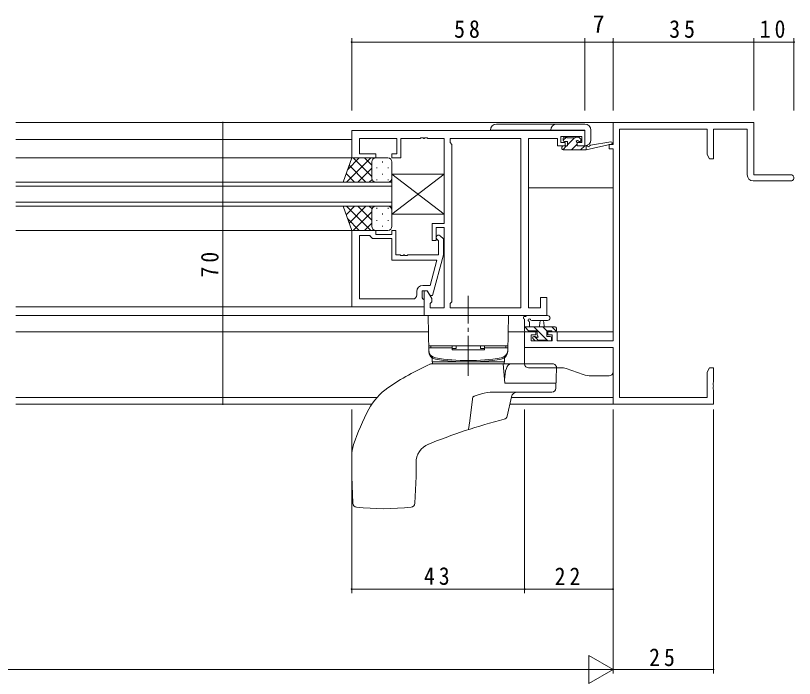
# Model space of a CAD drawing. Units: millimetres on the paper. Extents: x -397 to 397, y -282 to 282.
# Drawn here: x -28.3 to 165.3, y -197.9 to -33.1 of the extents above; entities that cross this region are included whole.
import ezdxf
from ezdxf.enums import TextEntityAlignment as Align

# ---------------------------------------------------------------- set-up
doc = ezdxf.new("R2010")
doc.units = ezdxf.units.MM
doc.linetypes.add('USER2', pattern=[13, 10, -1, 1, -1])
for name, color, linetype, lineweight in [('0-3_YKK_11', 7, 'Continuous', 18), ('0-4_YKK_12', 2, 'Continuous', 18), ('0-5_YKK_13', 4, 'Continuous', 18), ('0-6_YKK_D', 6, 'Continuous', 18)]:
    doc.layers.add(name, color=color, linetype=linetype, lineweight=lineweight)
doc.styles.add('ＭＳ ゴシック', font='')
doc.styles.get('ＭＳ ゴシック').set_extended_font_data('MS Gothic')

msp = doc.modelspace()

# ---------------------------------------------------------------- linework, layer by layer
at = {"layer": '0-3_YKK_11'}
for p, q in [((120.241, -59.7), (120.241, -65.2)), ((155.241, -59.7), (120.241, -59.7)), ((155.241, -72.7), (155.241, -59.7)), ((55.241, -61.7), (55.241, -68.5)), ((113.241, -61.7), (55.241, -61.7)), ((113.241, -65.5), (113.241, -61.7)), ((121.871, -61.33), (143.611, -61.33)), ((121.871, -128.07), (121.871, -61.33)), ((143.611, -61.33), (143.611, -67.609)), ((145.241, -61.33), (153.611, -61.33)), ((145.241, -68.7), (145.241, -61.33)), ((153.611, -61.33), (153.611, -72.7)), ((57.171, -63.63), (66.441, -63.63)), ((57.171, -67.5), (57.171, -63.63)), ((66.441, -63.63), (66.441, -67.5)), ((67.441, -63.63), (72.283, -63.63)), ((67.441, -68.5), (67.441, -63.63)), ((72.283, -63.63), (72.466, -63.51)), ((72.466, -63.51), (73.016, -63.51)), ((73.016, -63.51), (73.199, -63.63)), ((73.199, -63.63), (73.283, -63.63)), ((73.283, -63.63), (73.466, -63.51)), ((73.466, -63.51), (74.016, -63.51)), ((74.016, -63.51), (74.199, -63.63)), ((74.199, -63.63), (78.241, -63.63)), ((78.241, -63.63), (78.241, -84.8)), ((79.741, -63.63), (97.311, -63.63)), ((79.741, -64.7), (79.741, -63.63)), ((97.311, -63.63), (97.311, -105.77)), ((97.311, -63.63), (97.311, -105.77)), ((99.241, -63.63), (106.441, -63.63)), ((99.241, -105.77), (99.241, -63.63)), ((106.441, -63.63), (106.441, -64.43)), ((107.241, -63.2), (112.441, -63.2)), ((107.241, -64.7), (107.241, -63.2)), ((112.441, -63.2), (112.441, -64.7)), ((80.171, -65.13), (79.741, -64.7)), ((80.171, -104.27), (80.171, -65.13)), ((106.441, -64.43), (106.441, -65.5)), ((106.441, -65.5), (108.341, -65.5)), ((108.341, -64.7), (107.241, -64.7)), ((108.341, -65.5), (108.341, -64.7)), ((111.341, -64.7), (111.341, -65.5)), ((112.441, -64.7), (111.341, -64.7)), ((111.341, -65.5), (113.241, -65.5)), ((119.241, -65.2), (119.241, -66.2)), ((120.241, -65.2), (119.241, -65.2)), ((61.241, -67.5), (57.171, -67.5)), ((61.241, -68.5), (61.241, -67.5)), ((65.241, -67.5), (65.241, -68.5)), ((66.441, -67.5), (65.241, -67.5)), ((119.241, -66.2), (120.241, -66.2)), ((120.241, -66.2), (120.241, -113.97)), ((143.611, -67.609), (144.241, -68.7)), ((55.241, -68.5), (61.241, -68.5)), ((65.241, -68.5), (67.441, -68.5)), ((144.241, -68.7), (145.241, -68.7)), ((164.491, -72.7), (155.241, -72.7)), ((155.111, -74.2), (164.491, -74.2)), ((75.241, -84.8), (75.241, -89)), ((78.241, -84.8), (75.241, -84.8)), ((55.241, -86.5), (61.241, -86.5)), ((55.241, -105.5), (55.241, -86.5)), ((61.241, -86.5), (61.241, -87.5)), ((65.241, -86.5), (66.241, -86.5)), ((65.241, -87.5), (65.241, -86.5)), ((66.241, -86.5), (66.241, -92.6)), ((76.241, -85.8), (78.241, -85.8)), ((76.241, -89), (76.241, -85.8)), ((78.241, -85.8), (78.241, -105.77)), ((57.171, -87.8), (57.171, -103.57)), ((59.741, -87.8), (57.171, -87.8)), ((57.171, -87.8), (57.171, -103.57)), ((59.941, -88), (59.741, -87.8)), ((60.441, -88.5), (59.941, -88)), ((65.241, -88.5), (60.441, -88.5)), ((61.241, -87.5), (65.241, -87.5)), ((65.241, -93.9), (65.241, -88.5)), ((75.241, -89), (76.241, -89)), ((76.841, -89.149), (76.417, -88.724)), ((77.265, -87.876), (78.041, -88.651)), ((78.041, -88.651), (78.041, -92.597)), ((76.841, -92.6), (76.841, -89.149)), ((66.241, -92.6), (67.283, -92.6)), ((67.283, -92.6), (67.466, -92.72)), ((67.466, -92.72), (68.016, -92.72)), ((68.016, -92.72), (68.199, -92.6)), ((68.199, -92.6), (68.283, -92.6)), ((68.283, -92.6), (68.466, -92.72)), ((68.466, -92.72), (69.016, -92.72)), ((69.016, -92.72), (69.199, -92.6)), ((69.199, -92.6), (76.841, -92.6)), ((78.041, -92.597), (75.334, -102.7)), ((76.449, -93.9), (65.241, -93.9)), ((74.761, -100.2), (76.449, -93.9)), ((72.941, -100.2), (74.761, -100.2)), ((71.441, -102.57), (71.441, -101.7)), ((72.741, -101.5), (72.741, -103.3)), ((74.041, -101.5), (72.741, -101.5)), ((73.241, -101.5), (73.241, -107.7)), ((74.041, -101.5), (73.241, -101.5)), ((75.171, -103.457), (74.041, -101.5)), ((74.734, -102.7), (74.041, -101.5)), ((57.171, -103.57), (70.441, -103.57)), ((72.741, -103.3), (72.941, -103.5)), ((72.941, -103.5), (73.241, -103.8)), ((73.241, -103.8), (73.241, -105.5)), ((75.334, -102.7), (74.734, -102.7)), ((74.741, -104.7), (75.171, -104.27)), ((75.171, -104.27), (75.171, -103.457)), ((79.741, -104.7), (80.171, -104.27)), ((102.241, -103.2), (102.241, -105.77)), ((103.741, -103.2), (102.241, -103.2)), ((103.741, -107.7), (103.741, -103.2)), ((73.241, -105.5), (55.241, -105.5)), ((74.741, -105.77), (74.741, -104.7)), ((78.241, -105.77), (74.741, -105.77)), ((79.741, -105.77), (79.741, -104.7)), ((97.311, -105.77), (79.741, -105.77)), ((102.241, -105.77), (99.241, -105.77)), ((73.241, -107.7), (103.741, -107.7)), ((98.241, -111.7), (98.241, -115.6)), ((101.041, -111.7), (98.241, -111.7)), ((101.041, -112.5), (101.041, -111.7)), ((104.041, -111.7), (104.041, -112.5)), ((106.341, -111.7), (104.041, -111.7)), ((106.341, -113.97), (106.341, -111.7)), ((99.871, -112.5), (101.041, -112.5)), ((99.871, -113.97), (99.871, -112.5)), ((105.141, -113.97), (99.871, -113.97)), ((104.041, -112.5), (105.141, -112.5)), ((105.141, -112.5), (105.141, -113.97)), ((120.241, -113.97), (106.341, -113.97)), ((98.241, -115.6), (120.241, -115.6)), ((120.241, -115.6), (120.241, -129.7)), ((144.241, -120.7), (143.611, -121.791)), ((143.611, -121.791), (143.611, -128.07)), ((145.241, -120.7), (144.241, -120.7)), ((145.241, -124.242), (145.241, -120.7)), ((145.121, -124.425), (145.241, -124.242)), ((145.121, -124.975), (145.121, -124.425)), ((145.241, -125.158), (145.121, -124.975)), ((145.121, -125.425), (145.241, -125.242)), ((145.121, -125.975), (145.121, -125.425)), ((145.241, -125.242), (145.241, -125.158)), ((145.241, -126.158), (145.121, -125.975)), ((145.241, -129.7), (145.241, -126.158)), ((120.241, -129.7), (145.241, -129.7)), ((143.611, -128.07), (121.871, -128.07))]:
    msp.add_line(p, q, dxfattribs=at)
for centre, radius, start, end in [((155.111, -72.7), 1.5, 180.00001, 269.99999), ((164.491, -73.45), 0.75, 269.99999, 90.00001), ((76.841, -88.3), 0.6, 44.99999, 225.00001), ((72.941, -101.7), 1.5, 90.00001, 179.99999), ((70.441, -102.57), 1, 270.00001, 359.99999)]:
    msp.add_arc(centre, radius, start, end, dxfattribs=at)
at = {"layer": '0-4_YKK_12'}
for p, q in [((-28.259, -59.7), (120.541, -59.7)), ((-28.259, -63.9), (55.241, -63.9)), ((97.311, -63.9), (97.311, -105.47)), ((-28.259, -68.5), (55.741, -68.5)), ((65.242, -74.501), (-28.259, -74.501)), ((-28.259, -75.501), (65.242, -75.501)), ((65.242, -80.501), (65.242, -74.501)), ((99.241, -75.9), (120.241, -75.9)), ((65.242, -79.501), (-28.259, -79.501)), ((-28.259, -80.501), (65.242, -80.501)), ((-28.259, -86.5), (55.241, -86.5)), ((-28.259, -105.5), (55.541, -105.5)), ((-28.259, -107.7), (97.311, -107.7)), ((-28.259, -111.7), (74.311, -111.7)), ((94.171, -111.7), (101.341, -111.7)), ((103.741, -111.7), (120.241, -111.7)), ((119.741, -115.601), (119.741, -115.6)), ((-28.259, -128.07), (61.526, -128.07)), ((-28.259, -129.7), (60.272, -129.7)), ((94.641, -129.7), (120.541, -129.7)), ((94.967, -128.07), (120.241, -128.07))]:
    msp.add_line(p, q, dxfattribs=at)
at = {"layer": '0-5_YKK_13'}
for p, q in [((113.243, -61.58), (89.743, -61.58)), ((91.243, -60.08), (113.243, -60.08)), ((113.243, -65.48), (113.243, -61.58)), ((114.743, -61.58), (114.743, -63.98)), ((108.652, -63.3), (107.843, -64.109)), ((107.843, -64.1), (107.843, -63.6)), ((108.143, -63.3), (108.643, -63.3)), ((108.843, -63.5), (110.843, -63.5)), ((110.697, -63.5), (108.943, -65.254)), ((111.043, -63.3), (111.643, -63.3)), ((111.855, -63.388), (112.355, -63.888)), ((107.543, -66.2), (107.543, -65.8)), ((108.697, -65.5), (107.723, -66.475)), ((107.843, -65.5), (108.943, -65.5)), ((108.943, -64.4), (108.143, -64.4)), ((108.943, -65.5), (108.943, -64.4)), ((111.343, -65.099), (109.943, -66.5)), ((111.343, -64.861), (111.343, -65.5)), ((111.343, -65.5), (113.541, -65.5)), ((112.143, -64.4), (111.804, -64.4)), ((112.43, -64.012), (112.043, -64.4)), ((113.188, -65.5), (112.188, -66.5)), ((113.541, -66.5), (119.807, -65.093)), ((113.541, -65.5), (113.628, -65.486)), ((113.541, -66.5), (113.541, -65.5)), ((114.654, -65.32), (119.693, -64.504)), ((107.843, -66.5), (113.541, -66.5)), ((53.098, -74.501), (55.241, -68.501)), ((59.973, -68.501), (53.973, -74.501)), ((57.144, -68.501), (54.183, -71.461)), ((55.241, -68.501), (61.241, -68.501)), ((60.241, -73.121), (55.621, -68.501)), ((60.241, -70.292), (58.449, -68.501)), ((60.241, -69.501), (60.241, -73.101)), ((64.241, -68.501), (61.241, -68.501)), ((62.877, -69.421), (62.877, -69.621)), ((65.241, -73.501), (65.241, -69.501)), ((58.792, -74.501), (54.597, -70.305)), ((60.241, -71.061), (56.801, -74.501)), ((60.241, -69.901), (60.241, -73.501)), ((61.462, -70.836), (61.462, -71.036)), ((64.292, -70.836), (64.292, -71.036)), ((55.964, -74.501), (53.852, -72.389)), ((62.877, -72.451), (62.877, -72.651)), ((65.241, -72.5), (78.241, -72.5)), ((65.241, -72.5), (65.241, -82.5)), ((65.241, -72.5), (78.241, -82.5)), ((65.241, -82.5), (78.241, -72.5)), ((78.241, -72.5), (78.241, -82.5)), ((61.241, -74.501), (53.098, -74.501)), ((60.298, -73.832), (59.629, -74.501)), ((61.241, -74.501), (64.241, -74.501)), ((61.462, -73.866), (61.462, -74.066)), ((64.292, -73.866), (64.292, -74.066)), ((53.098, -80.501), (61.241, -80.501)), ((53.098, -80.501), (55.241, -86.501)), ((55.964, -80.501), (53.852, -82.612)), ((59.973, -86.501), (53.973, -80.501)), ((58.792, -80.501), (54.597, -84.696)), ((60.241, -83.94), (56.801, -80.501)), ((60.298, -81.169), (59.63, -80.501)), ((61.241, -80.501), (64.241, -80.501)), ((61.462, -81.136), (61.462, -80.936)), ((64.292, -81.136), (64.292, -80.936)), ((60.241, -81.88), (55.621, -86.501)), ((60.241, -85.101), (60.241, -81.501)), ((60.241, -85.501), (60.241, -81.901)), ((62.877, -82.551), (62.877, -82.351)), ((65.241, -81.501), (65.241, -85.501)), ((78.241, -82.5), (65.241, -82.5)), ((57.144, -86.501), (54.183, -83.54)), ((60.241, -84.709), (58.449, -86.501)), ((61.462, -84.166), (61.462, -83.966)), ((64.292, -84.166), (64.292, -83.966)), ((55.241, -86.501), (61.241, -86.501)), ((64.241, -86.501), (61.241, -86.501)), ((62.877, -85.581), (62.877, -85.381)), ((74.241, -107.7), (74.396, -116.593)), ((103.969, -107.7), (98.807, -107.7)), ((98.241, -111.4), (98.241, -108.72)), ((99.441, -109.32), (99.441, -110.5)), ((103.969, -108.9), (100.008, -108.903)), ((101.941, -110.5), (102.043, -109.356)), ((103.141, -110.5), (103.039, -109.356)), ((98.241, -110.5), (105.841, -110.5)), ((99.334, -111.55), (98.284, -110.5)), ((99.141, -111.7), (98.541, -111.7)), ((101.341, -111.5), (99.341, -111.5)), ((103.829, -113.8), (100.529, -110.5)), ((101.341, -112.439), (101.341, -111.5)), ((103.774, -111.5), (102.774, -110.5)), ((103.741, -111.5), (103.741, -112.9)), ((105.041, -111.5), (103.741, -111.5)), ((106.089, -111.569), (105.019, -110.5)), ((105.841, -111.7), (105.241, -111.7)), ((106.141, -110.8), (106.141, -111.4)), ((100.829, -113.912), (100.329, -113.412)), ((100.541, -112.9), (100.88, -112.9)), ((101.751, -113.967), (100.684, -112.9)), ((101.641, -114), (101.041, -114)), ((103.941, -113.8), (101.841, -113.8)), ((103.741, -112.9), (104.641, -112.9)), ((104.641, -114), (104.141, -114)), ((104.941, -113.2), (104.941, -113.7)), ((94.093, -115.2), (74.389, -115.2)), ((74.393, -115.7), (74.393, -116.249)), ((74.393, -115.7), (80.241, -115.7)), ((74.891, -115.2), (80.241, -115.2)), ((74.891, -115.7), (74.891, -115.2)), ((80.241, -115.2), (80.241, -116.2)), ((81.241, -115.88), (80.241, -115.88)), ((88.241, -116.2), (80.241, -116.2)), ((81.241, -115.88), (81.241, -115.2)), ((87.241, -115.88), (87.241, -115.2)), ((88.241, -115.88), (87.241, -115.88)), ((88.241, -115.2), (93.591, -115.2)), ((88.241, -115.2), (88.241, -116.2)), ((88.241, -115.7), (94.089, -115.7)), ((93.591, -115.7), (93.591, -115.2)), ((94.089, -115.7), (94.089, -116.249)), ((98.241, -115.601), (120.241, -115.601)), ((98.241, -119.701), (98.241, -115.601)), ((120.241, -115.601), (120.241, -121.701)), ((105.205, -119.7), (75.127, -119.7)), ((75.225, -118.299), (75.241, -119.2)), ((75.241, -119.2), (93.241, -119.2)), ((75.341, -119.2), (93.141, -119.2)), ((75.341, -119.7), (75.341, -119.2)), ((93.312, -124.463), (92.895, -119.7)), ((93.141, -119.2), (93.141, -119.7)), ((93.257, -118.299), (93.241, -119.2)), ((93.934, -120.371), (94.185, -120.003)), ((94.185, -120.003), (94.458, -119.776)), ((94.458, -119.776), (94.741, -119.7)), ((93.397, -122.159), (93.532, -121.47)), ((93.532, -121.47), (93.713, -120.866)), ((93.713, -120.866), (93.934, -120.371)), ((107.892, -120.701), (99.241, -120.701)), ((106.205, -120.735), (106.03, -125.735)), ((108.569, -120.819), (112.811, -122.346)), ((93.285, -123.684), (93.314, -122.906)), ((93.312, -124.463), (93.285, -123.684)), ((93.314, -122.906), (93.397, -122.159)), ((119.241, -122.701), (114.844, -122.701)), ((106.109, -124.463), (93.312, -124.463)), ((85.523, -127.831), (85.474, -127.855)), ((85.6, -127.798), (85.523, -127.831)), ((85.725, -127.748), (85.6, -127.798)), ((85.924, -127.672), (85.725, -127.748)), ((86.238, -127.558), (85.924, -127.672)), ((86.732, -127.389), (86.238, -127.558)), ((87.494, -127.156), (86.732, -127.389)), ((88.212, -126.971), (87.494, -127.156)), ((88.936, -126.827), (88.212, -126.971)), ((89.657, -126.734), (88.936, -126.827)), ((90.378, -126.7), (89.657, -126.734)), ((105.031, -126.7), (90.378, -126.7)), ((85.407, -127.911), (84.994, -131.088)), ((85.411, -127.901), (85.407, -127.911)), ((85.418, -127.892), (85.411, -127.901)), ((85.444, -127.872), (85.418, -127.892)), ((85.474, -127.855), (85.444, -127.872)), ((94.982, -127.878), (93.921, -132.698)), ((84.994, -131.088), (84.614, -133.895)), ((84.614, -133.895), (84.319, -136.036)), ((55.241, -147.7), (55.241, -142.669)), ((71.241, -147.7), (71.241, -144.296)), ((55.532, -154.357), (55.241, -147.7)), ((71.241, -147.7), (70.95, -154.357))]:
    msp.add_line(p, q, dxfattribs=at)
at = {"layer": '0-5_YKK_13', "linetype": 'USER2'}
msp.add_line((84.241, -122.7), (84.241, -102.77), dxfattribs=at)
at = {"layer": '0-5_YKK_13'}
msp.add_lwpolyline([(74.241, -107.7), (94.241, -107.7), (94.086, -116.593)], dxfattribs=at)
for centre, radius, start, end in [((91.243, -61.58), 1.5, 90, 180), ((106.243, -61.58), 1.5, 90, 180), ((113.243, -61.58), 1.5, 0, 90), ((108.143, -63.6), 0.3, 90, 180), ((108.643, -63.5), 0.2, 0, 90), ((111.043, -63.5), 0.2, 90, 180), ((111.643, -63.6), 0.3, 45, 90), ((112.143, -64.1), 0.3, 270, 45), ((107.843, -65.8), 0.3, 90, 180), ((108.143, -64.1), 0.3, 180, 270), ((111.343, -64.4), 0.25, 33.05573, 236.94427), ((111.043, -64.861), 0.3, 0, 56.94427), ((111.804, -64.1), 0.3, 213.05573, 270), ((113.243, -63.98), 1.5, 270, 0), ((113.676, -65.782), 0.3, 39.19754, 99.19754), ((114.141, -65.403), 0.3, 219.19754, 339.19754), ((114.702, -65.616), 0.3, 99.19754, 159.19754), ((119.741, -64.8), 0.3, 282.65862, 99.19754), ((107.843, -66.2), 0.3, 180, 270), ((61.241, -69.501), 1, 90, 180), ((61.241, -69.501), 1, 90, 180), ((64.241, -69.501), 1, 360, 90), ((61.241, -73.501), 1, 180, 270), ((61.241, -73.501), 1, 180, 270), ((64.241, -73.501), 1, 270, 360), ((61.241, -81.501), 1, 90, 180), ((61.241, -81.501), 1, 90, 180), ((64.241, -81.501), 1, 360, 90), ((61.241, -85.501), 1, 180, 270), ((61.241, -85.501), 1, 180, 270), ((64.241, -85.501), 1, 270, 360), ((98.241, -108.2), 0.3, 79.47122, 240), ((97.941, -108.72), 0.3, 0, 60), ((98.351, -107.61), 0.3, 259.47122, 319.47122), ((98.807, -108), 0.3, 90, 139.47122), ((103.968, -108.3), 0.6, 270.04023, 90.04023), ((99.441, -108.8), 0.3, 19.18976, 240), ((99.141, -109.32), 0.3, 0, 60), ((100.008, -108.603), 0.3, 199.18976, 270.04023), ((102.541, -109.4), 0.5, 5.09207, 174.90793), ((98.541, -111.4), 0.3, 180, 270), ((99.141, -111.5), 0.2, 270, 0), ((105.241, -111.5), 0.2, 180, 270), ((105.841, -110.8), 0.3, 0, 90), ((105.841, -111.4), 0.3, 270, 0), ((100.541, -113.2), 0.3, 90, 225), ((101.041, -113.7), 0.3, 225, 270), ((100.88, -113.2), 0.3, 33.05573, 90), ((101.341, -112.9), 0.25, 213.05573, 56.94427), ((101.641, -112.439), 0.3, 180, 236.94427), ((101.641, -113.8), 0.2, 270, 0), ((104.141, -113.8), 0.2, 180, 270), ((104.641, -113.2), 0.3, 0, 90), ((104.641, -113.7), 0.3, 270, 0), ((76.393, -116.249), 2, 180, 260.68785), ((76.396, -116.558), 2, 181, 260.69127), ((74.975, -118.303), 0.25, 1, 50.84749), ((92.086, -116.558), 2, 279.30873, 359), ((92.089, -116.249), 2, 279.31215, 0), ((93.507, -118.303), 0.25, 129.15251, 179), ((101.141, -179.175), 65, 113.98266, 124.58649), ((75.127, -120.7), 1, 90, 113.98266), ((84.241, -68.388), 50.5, 260.68785, 279.31215), ((84.241, -68.697), 50.5, 260.69127, 279.30873), ((99.241, -119.701), 1, 180, 270), ((99.241, -119.701), 1, 180, 270), ((105.205, -120.7), 1, 358, 90), ((107.892, -122.701), 2, 70.20112, 90), ((119.241, -121.701), 1, 270, 0), ((114.844, -116.701), 6, 250.20112, 270), ((72.758, -138.011), 15, 124.58649, 152.13548), ((105.031, -125.7), 1, 270, 358), ((96.447, -128.2), 1.5, 90, 167.59259), ((112.541, -159.043), 60, 152.13548, 161.27295), ((130.651, -278.7), 150, 104.46039, 112.17895), ((92.945, -132.484), 1, 284.46039, 347.59259), ((64.241, -142.669), 9, 161.27295, 180), ((76.241, -144.296), 5, 112.03923, 180), ((56.531, -154.314), 1, 182.5, 263.41335), ((69.951, -154.314), 1, 276.58665, 357.5), ((63.241, -96.2), 59.5, 263.41335, 276.58665)]:
    msp.add_arc(centre, radius, start, end, dxfattribs=at)
at = {"layer": '0-6_YKK_D'}
for p, q in [((55.241, -56.7), (55.241, -38.7)), ((113.241, -56.7), (113.241, -38.7)), ((113.241, -56.7), (113.241, -38.7)), ((120.241, -56.7), (120.241, -38.7)), ((120.241, -56.7), (120.241, -38.7)), ((155.241, -56.7), (155.241, -38.7)), ((155.241, -56.7), (155.241, -38.7)), ((165.241, -56.7), (165.241, -38.7)), ((55.241, -39.7), (113.241, -39.7)), ((113.241, -39.7), (120.241, -39.7)), ((120.241, -39.7), (155.241, -39.7)), ((155.241, -39.7), (165.241, -39.7)), ((52.241, -59.7), (22.193, -59.7)), ((23.193, -59.7), (23.193, -129.7)), ((52.241, -129.7), (22.193, -129.7)), ((55.241, -131.07), (55.241, -176.7)), ((98.241, -131.07), (98.241, -176.7)), ((98.241, -131.07), (98.241, -176.7)), ((120.241, -131.07), (120.241, -196.7)), ((120.241, -131.07), (120.241, -176.7)), ((120.241, -131.07), (120.241, -196.7)), ((145.241, -131.07), (145.241, -196.7)), ((55.241, -175.7), (98.241, -175.7)), ((98.241, -175.7), (120.241, -175.7)), ((114.179, -192.2), (114.179, -199.2)), ((120.241, -195.7), (114.179, -192.2)), ((113.241, -195.7), (-172.759, -195.7)), ((120.241, -195.7), (108.117, -195.7)), ((120.241, -195.7), (114.179, -199.2)), ((145.241, -195.7), (120.241, -195.7))]:
    msp.add_line(p, q, dxfattribs=at)
for centre, start, end in [((55.241, -39.7), 0, 180), ((55.241, -39.7), 180, 0), ((113.241, -39.7), 0, 180), ((113.241, -39.7), 0, 180), ((113.241, -39.7), 180, 0), ((113.241, -39.7), 180, 0), ((120.241, -39.7), 0, 180), ((120.241, -39.7), 0, 180), ((120.241, -39.7), 180, 0), ((120.241, -39.7), 180, 0), ((155.241, -39.7), 0, 180), ((155.241, -39.7), 0, 180), ((155.241, -39.7), 180, 0), ((155.241, -39.7), 180, 0), ((165.241, -39.7), 0, 180), ((165.241, -39.7), 180, 0), ((23.193, -59.7), 90, 270), ((23.193, -59.7), 270, 90), ((23.193, -129.7), 90, 270), ((23.193, -129.7), 270, 90), ((55.241, -175.7), 0, 180), ((55.241, -175.7), 180, 0), ((98.241, -175.7), 0, 180), ((98.241, -175.7), 0, 180), ((98.241, -175.7), 180, 0), ((98.241, -175.7), 180, 0), ((120.241, -175.7), 0, 180), ((120.241, -175.7), 180, 0), ((145.241, -195.7), 0, 180), ((145.241, -195.7), 180, 0)]:
    msp.add_arc(centre, 0.106, start, end, dxfattribs=at)

# ---------------------------------------------------------------- texts
at = {"layer": '0-6_YKK_D', "color": 7, "style": 'ＭＳ ゴシック'}
msp.add_text('7', height=4.399, dxfattribs=at).set_placement((115.141, -38.7), align=Align.BOTTOM_LEFT)
at = {"layer": '0-6_YKK_D', "color": 7, "char_height": 4.399, "attachment_point": 7, "style": 'ＭＳ ゴシック'}
for s, insert in [('\\T1.37;\\W0.9;58', (80.721, -38.7)), ('\\T1.37;\\W0.9;35', (134.221, -38.7)), ('\\T1.37;\\W0.9;10', (156.721, -38.7)), ('\\T1.37;\\W0.9;43', (73.221, -174.7)), ('\\T1.37;\\W0.9;22', (105.721, -174.7)), ('\\T1.37;\\W0.9;25', (129.221, -194.9))]:
    msp.add_mtext(s, dxfattribs=dict(at, insert=insert))
at = {"layer": '0-6_YKK_D', "color": 7, "insert": (22.193, -98.22), "char_height": 4.399, "attachment_point": 7, "rotation": 90, "style": 'ＭＳ ゴシック'}
msp.add_mtext('\\T1.37;\\W0.9;70', dxfattribs=at)

doc.saveas('drawing.dxf')
